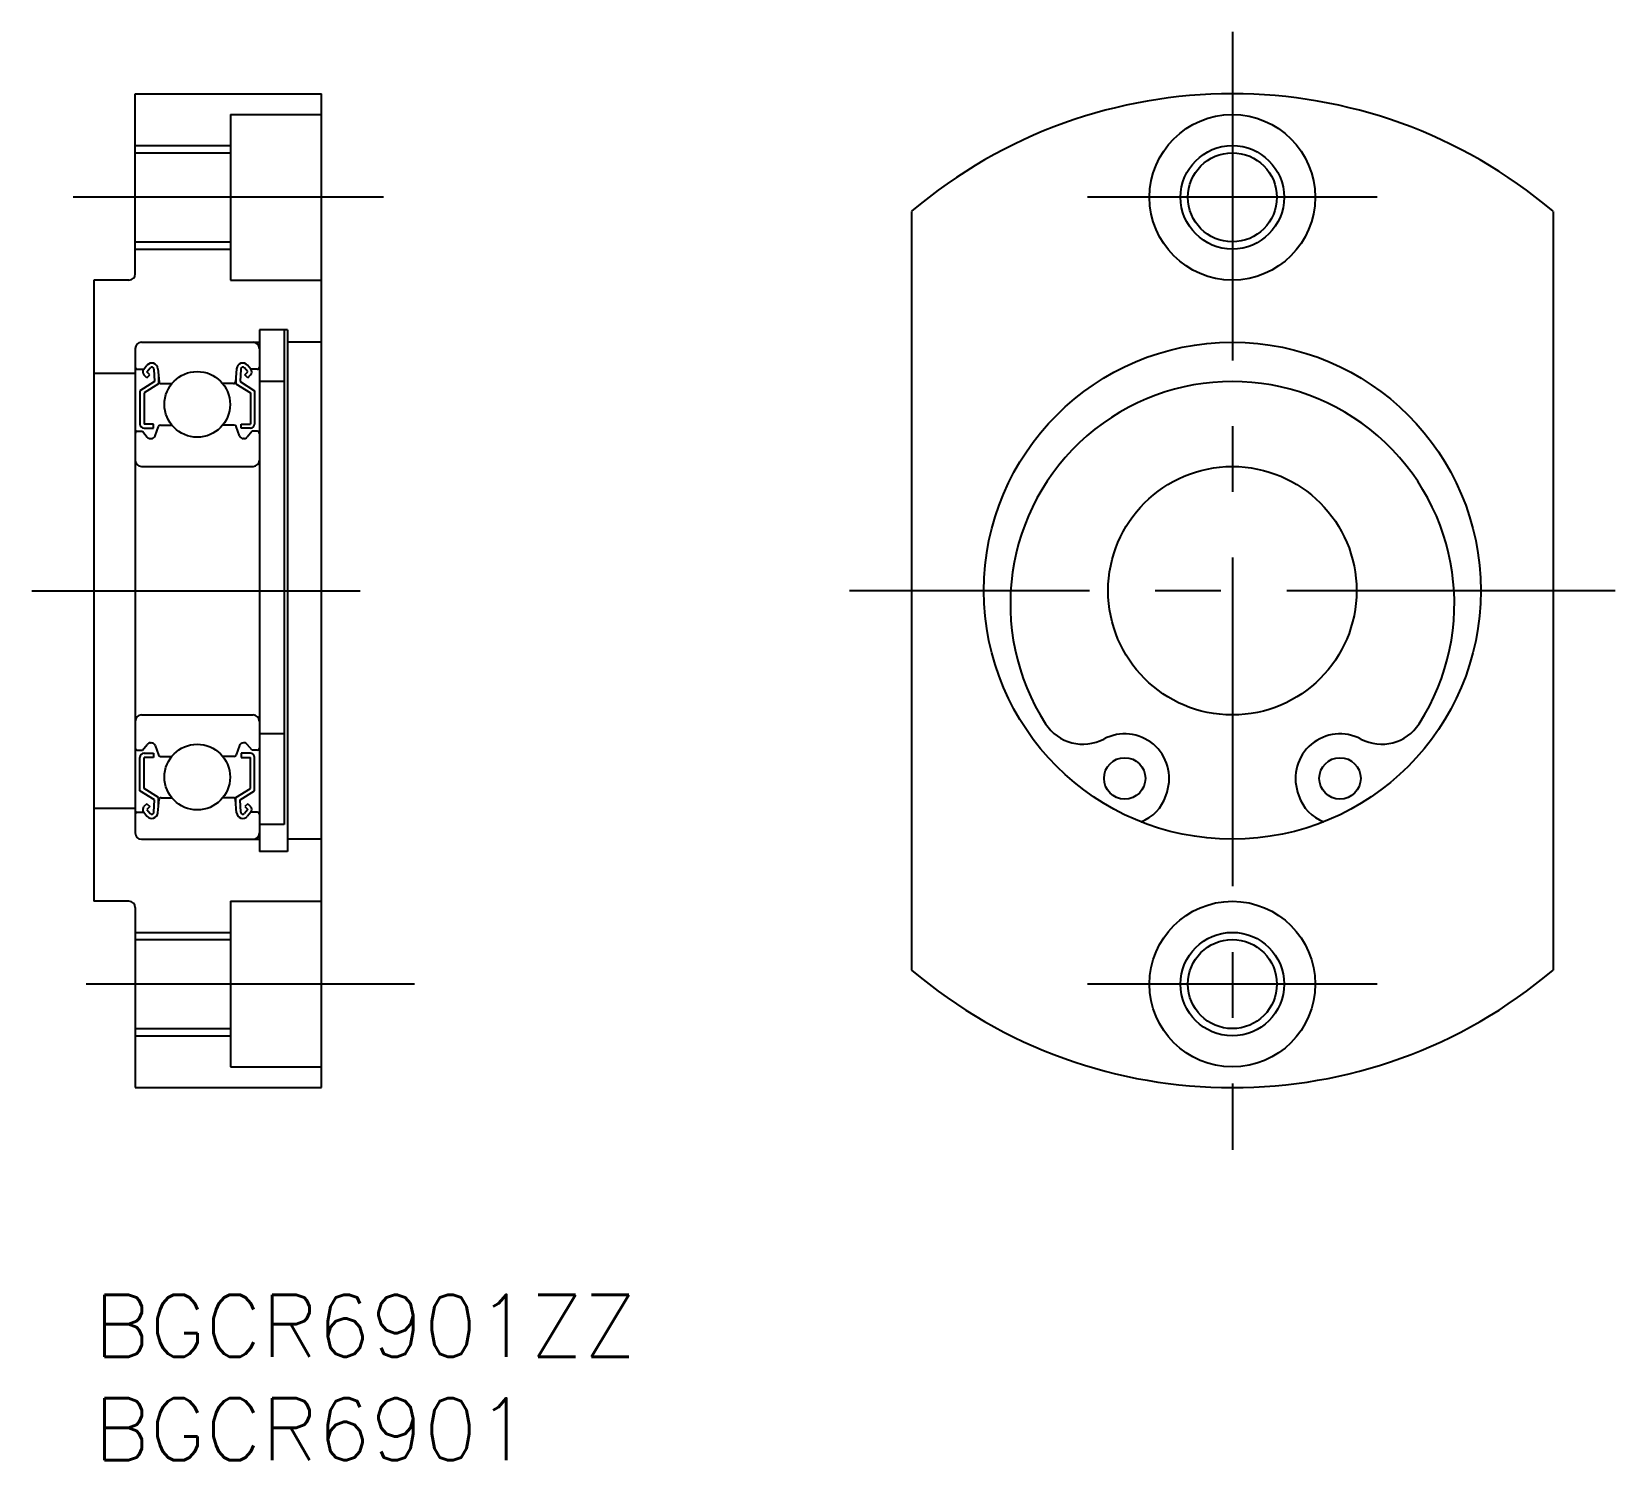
# Model space of a CAD drawing. Extents: x -3 to 73.5, y -8 to 61.
import ezdxf

# ---------------------------------------------------------------- set-up
doc = ezdxf.new("R2010")
doc.units = 0
doc.header["$LTSCALE"] = 0.5
doc.linetypes.add('CENTER', pattern=[50.8, 31.75, -6.35, 6.35, -6.35])
for name, color, linetype in [('MSM_CENTER', 1, 'CENTER'), ('MSM_CONTINUOUS', 7, 'CONTINUOUS'), ('MSM_NARROW', 5, 'CONTINUOUS'), ('MSM_PART_NUMBER', 7, 'CONTINUOUS')]:
    doc.layers.add(name, color=color, linetype=linetype)
doc.styles.get("Standard").update_dxf_attribs({"font": 'txt.shx', "height": 3, "bigfont": 'bigfont.shx'})

# ---------------------------------------------------------------- blocks, each defined once
blk = doc.blocks.new('*U4')
at = {"layer": 'MSM_PART_NUMBER'}
blk.add_text('BGCR6901ZZ', height=3, dxfattribs=at).set_placement((0, -3))
blk = doc.blocks.new('*U5')
at = {"layer": 'MSM_PART_NUMBER'}
blk.add_text('BGCR6901', height=3, dxfattribs=at).set_placement((0, -8))

msp = doc.modelspace()

# ---------------------------------------------------------------- linework, layer by layer
at = {"layer": 'MSM_CENTER'}
for p, q in [((55, 61), (55, 7)), ((14, 53), (-1, 53)), ((62, 53), (48, 53)), ((-3, 34), (14, 34)), ((73.5, 34), (36.5, 34)), ((15.5, 15), (-1, 15)), ((62, 15), (48, 15))]:
    msp.add_line(p, q, dxfattribs=at)
at = {"layer": 'MSM_CONTINUOUS'}
for p, q in [((2, 49.3), (2, 58)), ((2, 58), (11, 58)), ((11, 10), (11, 58)), ((6.6, 57), (6.6, 49)), ((6.6, 57), (11, 57)), ((2, 55.15), (6.6, 55.15)), ((39.5, 52.323), (39.5, 15.677)), ((70.5, 52.323), (70.5, 15.677)), ((2, 50.85), (6.6, 50.85)), ((0, 49), (0, 19)), ((1.7, 49), (0, 49)), ((6.6, 49), (11, 49)), ((2.3, 46), (8, 46)), ((8, 46.6), (8, 21.4)), ((9.35, 46.6), (8, 46.6)), ((9.2, 46.6, -0.5), (9.2, 22.715, -0.5)), ((9.35, 46.6, -0.5), (9.35, 21.4, -0.5)), ((11, 46, -0.5), (9.35, 46, -0.5)), ((2, 45.7), (2, 22.3)), ((0, 44.5), (2, 44.5)), ((2.1, 44.7), (2.41, 44.7)), ((2.41, 44.7), (2.57, 44.89)), ((2.563, 44.289), (2.422, 44.43)), ((2.563, 44.571), (2.723, 44.761)), ((2.705, 44.43), (2.563, 44.571)), ((2.563, 44.289), (2.705, 44.43)), ((2.899, 44.702), (2.932, 44.098)), ((3.098, 44.723), (3.153, 44.091)), ((6.902, 44.723), (6.847, 44.091)), ((7.101, 44.702), (7.068, 44.098)), ((7.437, 44.571), (7.277, 44.761)), ((7.295, 44.43), (7.437, 44.571)), ((7.437, 44.289), (7.295, 44.43)), ((7.59, 44.7), (7.43, 44.89)), ((7.437, 44.289), (7.578, 44.43)), ((7.9, 44.7), (7.59, 44.7)), ((2.932, 44.098), (2.232, 43.661)), ((2.232, 43.661), (2.232, 42.05)), ((3.132, 43.987), (2.432, 43.55)), ((3.132, 44.334), (3.132, 43.987)), ((3.253, 44), (3.767, 44)), ((6.747, 44), (6.233, 44)), ((6.868, 44.334), (6.868, 43.987)), ((6.868, 43.987), (7.568, 43.55)), ((7.068, 44.098), (7.768, 43.661)), ((7.768, 43.661), (7.768, 42.05)), ((9.2, 44.1), (8, 44.1)), ((2.432, 43.55), (2.432, 42.05)), ((7.568, 43.55), (7.568, 42.05)), ((2.1, 41.7), (2.35, 41.7)), ((2.35, 41.7), (2.584, 41.421)), ((2.882, 42.05), (2.432, 42.05)), ((2.432, 41.85), (2.882, 41.85)), ((2.737, 41.35), (2.773, 41.35)), ((2.882, 41.85), (2.882, 42.05)), ((2.961, 41.482), (3.125, 41.934)), ((3.219, 42), (3.767, 42)), ((6.781, 42), (6.233, 42)), ((7.039, 41.482), (6.875, 41.934)), ((7.118, 42.05), (7.568, 42.05)), ((7.118, 41.85), (7.118, 42.05)), ((7.568, 41.85), (7.118, 41.85)), ((7.263, 41.35), (7.227, 41.35)), ((7.65, 41.7), (7.416, 41.421)), ((7.9, 41.7), (7.65, 41.7)), ((2.3, 40), (7.7, 40)), ((2.3, 28), (7.7, 28)), ((9.2, 27.086), (8, 27.086)), ((2.1, 26.3), (2.35, 26.3)), ((2.35, 26.3), (2.584, 26.579)), ((2.432, 26.15), (2.882, 26.15)), ((2.737, 26.65), (2.773, 26.65)), ((2.882, 26.15), (2.882, 25.95)), ((2.961, 26.518), (3.125, 26.066)), ((7.039, 26.518), (6.875, 26.066)), ((7.568, 26.15), (7.118, 26.15)), ((7.118, 26.15), (7.118, 25.95)), ((7.263, 26.65), (7.227, 26.65)), ((7.65, 26.3), (7.416, 26.579)), ((7.9, 26.3), (7.65, 26.3)), ((2.232, 24.339), (2.232, 25.95)), ((2.432, 24.45), (2.432, 25.95)), ((2.882, 25.95), (2.432, 25.95)), ((3.219, 26), (3.767, 26)), ((6.781, 26), (6.233, 26)), ((7.118, 25.95), (7.568, 25.95)), ((7.568, 24.45), (7.568, 25.95)), ((7.768, 24.339), (7.768, 25.95)), ((2.932, 23.902), (2.232, 24.339)), ((3.132, 24.013), (2.432, 24.45)), ((2.899, 23.298), (2.932, 23.902)), ((3.098, 23.277), (3.153, 23.909)), ((3.132, 23.666), (3.132, 24.013)), ((3.253, 24), (3.767, 24)), ((6.747, 24), (6.233, 24)), ((6.902, 23.277), (6.847, 23.909)), ((6.868, 24.013), (7.568, 24.45)), ((6.868, 23.666), (6.868, 24.013)), ((7.068, 23.902), (7.768, 24.339)), ((7.101, 23.298), (7.068, 23.902)), ((51.789, 24.098), (51.845, 24.272)), ((58.155, 24.272), (58.211, 24.098)), ((0, 23.5), (2, 23.5)), ((2.1, 23.3), (2.41, 23.3)), ((2.41, 23.3), (2.57, 23.11)), ((2.563, 23.711), (2.422, 23.57)), ((2.563, 23.711), (2.705, 23.57)), ((2.705, 23.57), (2.563, 23.429)), ((2.563, 23.429), (2.723, 23.239)), ((7.437, 23.429), (7.277, 23.239)), ((7.437, 23.711), (7.295, 23.57)), ((7.295, 23.57), (7.437, 23.429)), ((7.59, 23.3), (7.43, 23.11)), ((7.437, 23.711), (7.578, 23.57)), ((7.9, 23.3), (7.59, 23.3)), ((9.2, 22.715), (8, 22.715)), ((2.3, 22), (8, 22)), ((11, 22, -0.5), (9.35, 22, -0.5)), ((9.35, 21.4), (8, 21.4)), ((1.7, 19), (0, 19)), ((2, 18.7), (2, 10)), ((6.6, 19), (6.6, 11)), ((6.6, 19), (11, 19)), ((2, 17.15), (6.6, 17.15)), ((2, 12.85), (6.6, 12.85)), ((6.6, 11), (11, 11)), ((2, 10), (11, 10))]:
    msp.add_line(p, q, dxfattribs=at)
for centre, radius in [((55, 53), 4), ((55, 53), 2.15), ((5, 43), 1.587), ((5, 25), 1.587), ((49.8, 24.936), 1), ((60.2, 24.936), 1), ((55, 15), 4), ((55, 15), 2.15)]:
    msp.add_circle(centre, radius, dxfattribs=at)
at = {"layer": 'MSM_CONTINUOUS', "linetype": 'BYBLOCK'}
for radius in [12, 6]:
    msp.add_circle((55, 34), radius, dxfattribs=at)
at = {"layer": 'MSM_CONTINUOUS'}
for centre, radius, start, end in [((55, 34), 24, 49.77182, 130.22818), ((1.7, 49.3), 0.3, 270, 0), ((2.3, 45.7), 0.3, 90, 180), ((7.7, 45.7), 0.3, 0, 90), ((2.1, 44.8), 0.1, 180, 270), ((2.563, 44.572), 0.2, 139.9921, 224.99797), ((2.8, 44.697), 0.3, 4.93496, 139.9921), ((2.8, 44.697), 0.1, 3.08644, 139.96282), ((7.2, 44.697), 0.3, 40.0079, 175.06504), ((7.2, 44.697), 0.1, 40.03718, 176.91356), ((7.437, 44.572), 0.2, 315.00203, 40.0079), ((7.9, 44.8), 0.1, 270, 0), ((3.253, 44.1), 0.1, 184.93496, 269.99889), ((6.747, 44.1), 0.1, 270.00111, 355.06504), ((55, 33.375), 10.725, 327.24878, 212.75122), ((2.1, 41.6), 0.1, 90, 180), ((2.432, 42.05), 0.2, 180, 270), ((2.737, 41.55), 0.2, 219.98626, 270), ((2.773, 41.55), 0.2, 270, 340.05843), ((3.219, 41.9), 0.1, 89.99895, 160.05843), ((6.781, 41.9), 0.1, 19.94157, 90.00105), ((7.227, 41.55), 0.2, 199.94157, 270), ((7.263, 41.55), 0.2, 270, 320.01374), ((7.568, 42.05), 0.2, 270, 0), ((7.9, 41.6), 0.1, 0, 90), ((2.3, 40.3), 0.3, 180, 270), ((7.7, 40.3), 0.3, 270, 0), ((2.3, 27.7), 0.3, 90, 180), ((7.7, 27.7), 0.3, 0, 90), ((47.788, 28.736), 2.15, 212.75122, 297.89567), ((62.212, 28.736), 2.15, 242.10433, 327.24878), ((49.8, 24.936), 2.15, 342.03107, 117.89567), ((60.2, 24.936), 2.15, 62.10433, 197.96893), ((2.1, 26.4), 0.1, 180, 270), ((2.432, 25.95), 0.2, 90, 180), ((2.737, 26.45), 0.2, 90, 140.01374), ((2.773, 26.45), 0.2, 19.94157, 90), ((3.219, 26.1), 0.1, 199.94157, 270.00105), ((6.781, 26.1), 0.1, 269.99895, 340.05843), ((7.227, 26.45), 0.2, 90, 160.05843), ((7.263, 26.45), 0.2, 39.98626, 90), ((7.568, 25.95), 0.2, 0, 90), ((7.9, 26.4), 0.1, 270, 0), ((3.253, 23.9), 0.1, 90.00111, 175.06504), ((6.747, 23.9), 0.1, 4.93496, 89.99889), ((49.886, 24.715), 2, 290.47134, 342.03107), ((60.114, 24.715), 2, 197.96893, 249.52866), ((2.1, 23.2), 0.1, 90, 180), ((2.563, 23.428), 0.2, 135.00203, 220.0079), ((2.8, 23.303), 0.3, 220.0079, 355.06504), ((2.8, 23.303), 0.1, 220.03718, 356.91356), ((7.2, 23.303), 0.3, 184.93496, 319.9921), ((7.2, 23.303), 0.1, 183.08644, 319.96282), ((7.437, 23.428), 0.2, 319.9921, 44.99797), ((7.9, 23.2), 0.1, 0, 90), ((2.3, 22.3), 0.3, 180, 270), ((7.7, 22.3), 0.3, 270, 0), ((1.7, 18.7), 0.3, 0, 90), ((55, 34), 24, 229.77182, 310.22818)]:
    msp.add_arc(centre, radius, start, end, dxfattribs=at)
at = {"layer": 'MSM_NARROW'}
for p, q in [((2, 55.5), (6.6, 55.5)), ((2, 50.5), (6.6, 50.5)), ((2, 17.5), (6.6, 17.5)), ((2, 12.5), (6.6, 12.5))]:
    msp.add_line(p, q, dxfattribs=at)
for centre in [(55, 53), (55, 15)]:
    msp.add_circle(centre, 2.5, dxfattribs=at)

# ---------------------------------------------------------------- block references
at = {"layer": 'MSM_CONTINUOUS'}
for name in ['*U4', '*U5']:
    msp.add_blockref(name, (0, 0), dxfattribs=at)

doc.saveas('drawing.dxf')
